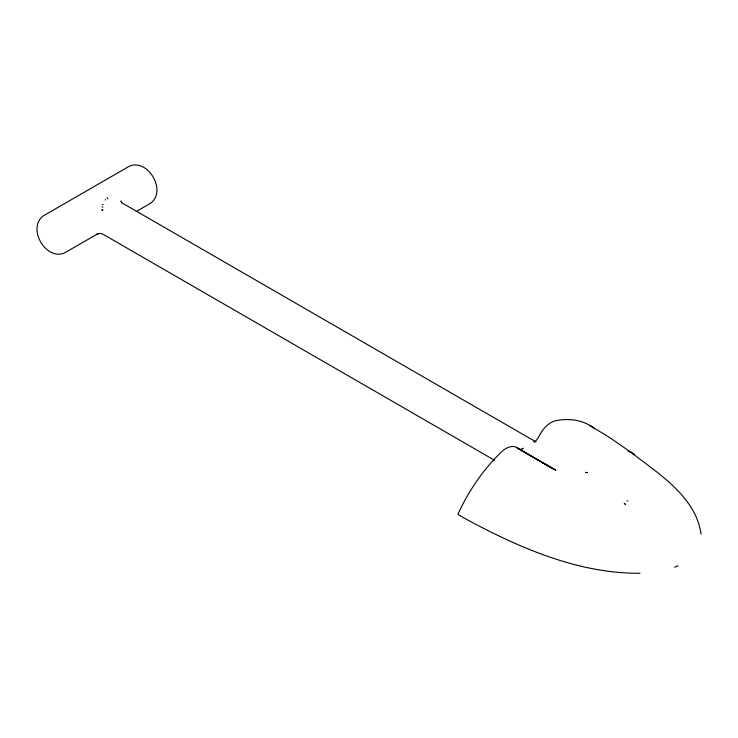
<?xml version="1.0" encoding="UTF-8"?>
<svg xmlns="http://www.w3.org/2000/svg" width="738" height="738" viewBox="0 0 738 738"><rect width="100%" height="100%" fill="white"/><g stroke="black" fill="none" stroke-linecap="round" stroke-linejoin="round"><path stroke-width="1.11" d="M627.937 500.908L627.189 500.908M102.324 210.026L102.84 209.832L101.779 210.026L102.84 210.016M105.414 200.035L105.211 199.638M102.886 207.147L101.982 206.944M103.135 204.564L102.37 204.491M107.979 198.863L106.89 197.701M121.318 201.668L121.078 200.948L121.097 201.529M136.65 211.308L150.598 203.254C166.991 191.142 148.384 158.55 129.602 166.05L43.293 215.883C26.9 227.996 45.507 260.588 64.289 253.079L98.154 233.623L96.696 234.324L99.353 233.402L102.324 233.845L494.377 460.161M625.086 504.1L625.427 504.174M624.237 503.519L624.486 503.399M674.68 567.162L678.028 565.778M586.415 472.412L585.677 472.421L587.439 472.634L586.535 472.615M640.012 573.269C580.631 573.675 524.257 549.865 472.569 522.642A616.23 355.771 0 0 1 457.883 514.441A122.056 70.47 -60 0 1 501.194 452.191A21.356 12.334 -60 0 1 517.578 448.123A20.092 11.605 -60 0 0 519.487 449.202A6.107 3.524 -60 0 0 522.688 448.455L523.141 448.197A18.312 10.572 -60 0 0 522.513 448.916M624.883 504.183L625.63 504.358M121.438 202.433C122.194 203.19 121.263 202.194 121.752 202.756L536 441.924M518.805 448.916L555.862 470.318L518.168 448.547M516.517 447.412L551.876 468.067L542.356 462.468M589.477 425.245L609.588 437.523L634.791 454.922M628.093 450.853L629.948 452.09M632.632 453.916L635.28 455.724M636.138 456.333C662.742 476.434 695.869 498.556 701.1 534.026M629.966 451.407L632.835 453.492M534.469 442.007A18.312 10.572 -60 0 0 533.842 442.016L534.303 441.748A6.107 3.524 -60 0 0 537.504 438.806A20.092 11.605 -60 0 0 539.413 435.512A21.356 12.334 -60 0 1 555.797 420.669A122.056 70.47 -60 0 1 594.542 428.686"/></g></svg>
